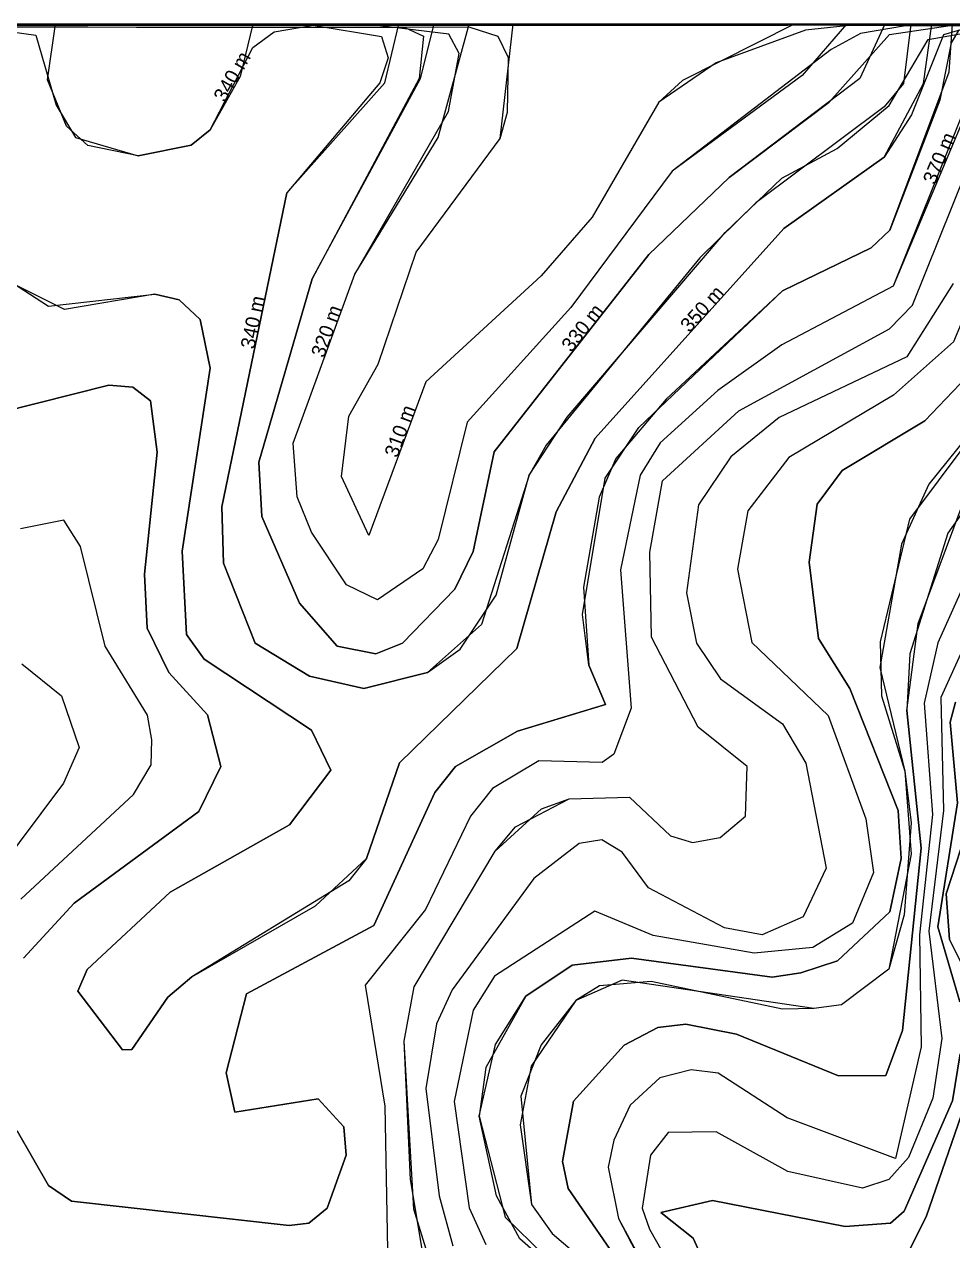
# Model space of a CAD drawing. Extents: x 120.7465 to 120.8269, y 14.0376 to 14.0711.
# Drawn here: x 120.79235 to 120.79795, y 14.06364 to 14.07097 of the extents above; entities that cross this region are included whole.
import ezdxf

# ---------------------------------------------------------------- set-up
doc = ezdxf.new("R2010")
doc.units = 0
doc.header["$MEASUREMENT"] = 0
for name, color, linetype in [('Contour_Line_Intermediate', 7, 'Continuous'), ('Contour_Line_Major', 7, 'Continuous'), ('FEATURE_LABEL', 7, 'Continuous'), ('Iso-height_Area', 7, 'Continuous')]:
    doc.layers.add(name, color=color, linetype=linetype)

msp = doc.modelspace()

# ---------------------------------------------------------------- linework, layer by layer
at = {"layer": 'Contour_Line_Intermediate', "color": 36}
for points in [[(120.7923069, 14.0693967), (120.7924953, 14.0692746), (120.7931382, 14.0693467), (120.7932851, 14.0693113), (120.7934109, 14.0691925), (120.7934715, 14.0689004), (120.7933031, 14.0677964), (120.7933292, 14.067294), (120.7934357, 14.0671447), (120.7940835, 14.0667162), (120.7942001, 14.0664748), (120.7939508, 14.0661452), (120.7932303, 14.0657384), (120.7927303, 14.0652735), (120.7926736, 14.0651413), (120.7929423, 14.0647886), (120.7929984, 14.0647893), (120.7932155, 14.0651063), (120.7933609, 14.0652281), (120.7941071, 14.0656565), (120.7944144, 14.0659415), (120.7946126, 14.0665192), (120.7953215, 14.0672094), (120.7955583, 14.0680341), (120.7957942, 14.0684768), (120.7969325, 14.0697424), (120.7975366, 14.0701721), (120.7977753, 14.070616), (120.7978237, 14.0709737)], [(120.7923077, 14.0642987), (120.7924957, 14.0639692), (120.7926339, 14.0638751), (120.7939486, 14.0637283), (120.7940664, 14.0637423), (120.7941769, 14.0638325), (120.7942912, 14.0641534), (120.794277, 14.0643245), (120.794122, 14.064492), (120.7936197, 14.0644124), (120.793567, 14.0646488), (120.7936906, 14.0651249), (120.7944581, 14.065538), (120.7948267, 14.0663396), (120.7949515, 14.0664964), (120.7953243, 14.0667106), (120.795857, 14.0668704), (120.7957565, 14.0671091), (120.7957169, 14.0674136), (120.7958547, 14.068236), (120.7960578, 14.0685419), (120.7969243, 14.0693667), (120.7974581, 14.0696252), (120.7975722, 14.0697323), (120.797929, 14.0706875), (120.7979499, 14.0709737)], [(120.7937296, 14.0709737), (120.7936522, 14.0706583), (120.7934715, 14.0703371), (120.7933558, 14.0702453), (120.7930365, 14.0701797), (120.7927326, 14.0702434), (120.7926049, 14.0703603), (120.792491, 14.0706391), (120.7925386, 14.0709737)], [(120.7976975, 14.0709737), (120.7976532, 14.0706172), (120.7975377, 14.0704761), (120.7967625, 14.0698979), (120.7964253, 14.0695658), (120.795499, 14.0684353), (120.7953949, 14.068254), (120.7951082, 14.0673527), (120.7947833, 14.067064), (120.794398, 14.0669667), (120.7940713, 14.0670427), (120.793743, 14.0672415), (120.7935511, 14.067724), (120.7935419, 14.0680643), (120.7939336, 14.0699573), (120.7945245, 14.0706205), (120.7946085, 14.0709737)], [(120.7975416, 14.0709737), (120.7973903, 14.0706478), (120.796602, 14.07005), (120.7961182, 14.0695852), (120.7951843, 14.0683957), (120.795057, 14.0677933), (120.7949482, 14.0675675), (120.7946306, 14.0672405), (120.7944706, 14.0671774), (120.7942379, 14.0672222), (120.7940111, 14.0674816), (120.7937832, 14.0680051), (120.7937643, 14.0683325), (120.7940864, 14.069439), (120.7947395, 14.0706473), (120.7948234, 14.0709737)], [(120.7973109, 14.0709737), (120.7970422, 14.0706643), (120.7962586, 14.0700878), (120.7956478, 14.0692657), (120.7950215, 14.0685737), (120.7948473, 14.0678663), (120.7947534, 14.0676901), (120.7944806, 14.0675033), (120.7942946, 14.0675921), (120.7940834, 14.0679097), (120.793996, 14.0681246), (120.7939714, 14.068448), (120.7943446, 14.0694666), (120.7948466, 14.0702911), (120.7950345, 14.0709737)], [(120.7969942, 14.0709737), (120.7963216, 14.0706351), (120.7961784, 14.0705036), (120.7957747, 14.0698096), (120.7954674, 14.0694562), (120.7947722, 14.0688178), (120.7944288, 14.0678914), (120.7942638, 14.0682456), (120.7943071, 14.0686094), (120.7944855, 14.068923), (120.7947135, 14.0696), (120.79522, 14.0702854), (120.7952998, 14.0709737)], [(120.7981691, 14.0709737), (120.7981018, 14.0706088), (120.7975916, 14.0693938), (120.7969201, 14.0690404), (120.7965343, 14.0687654), (120.7961863, 14.0684497), (120.7960643, 14.0682534), (120.7959456, 14.067684), (120.7960107, 14.0668489), (120.795906, 14.0665705), (120.7958366, 14.066522), (120.7954541, 14.0665307), (120.7951735, 14.0663638), (120.7950423, 14.0661971), (120.7947709, 14.0656336), (120.7944068, 14.0651778), (120.794524, 14.0644486), (120.7945402, 14.0635826)], [(120.7947562, 14.0635492), (120.7946804, 14.064005), (120.7946416, 14.064841), (120.7947015, 14.0651683), (120.7951906, 14.0659854), (120.7954695, 14.0662421), (120.7956376, 14.0663022), (120.7960001, 14.0663125), (120.7962475, 14.0660797), (120.7963814, 14.0660383), (120.7965469, 14.0660684), (120.796701, 14.066198), (120.7967113, 14.0664964), (120.7964144, 14.066735), (120.7961337, 14.0672765), (120.7961236, 14.0677903), (120.7961998, 14.0682208), (120.7966606, 14.0686424), (120.7975691, 14.069136), (120.7977086, 14.0692799), (120.79803, 14.0700807), (120.7983572, 14.0706325), (120.7984189, 14.0709737)], [(120.7990269, 14.0709737), (120.7989358, 14.0706149), (120.798327, 14.0699492), (120.7979556, 14.0690588), (120.7975935, 14.0687376), (120.7969615, 14.0683604), (120.7967146, 14.0680394), (120.7966526, 14.0676873), (120.7967397, 14.067244), (120.7971984, 14.0668049), (120.797427, 14.0661819), (120.7974721, 14.0658579), (120.7973464, 14.065552), (120.7971075, 14.0654061), (120.7967526, 14.0653704), (120.7961438, 14.0654768), (120.7957908, 14.0656247), (120.7951874, 14.0652319), (120.7950583, 14.065027), (120.7949432, 14.064476), (120.7950345, 14.0638357), (120.7951344, 14.0636141)], [(120.7992495, 14.0709737), (120.7992001, 14.0706168), (120.7990565, 14.0703208), (120.7985818, 14.0699199), (120.7981202, 14.0689369), (120.7977834, 14.0685826), (120.7972833, 14.0682828), (120.7971331, 14.0680785), (120.7970851, 14.0677296), (120.7971413, 14.0672687), (120.79733, 14.0669672), (120.7976219, 14.0662307), (120.7976399, 14.0659413), (120.7975722, 14.0656197), (120.797255, 14.0653246), (120.7970342, 14.0652529), (120.7968608, 14.0652257), (120.796013, 14.0653415), (120.7956551, 14.065298), (120.7953747, 14.0651108), (120.7951335, 14.0646818), (120.7950945, 14.0643885), (120.7952511, 14.0637791), (120.7958005, 14.0632437)], [(120.8011457, 14.0709737), (120.8002931, 14.070555), (120.7997594, 14.0705409), (120.7994112, 14.0704158), (120.7986213, 14.0696119), (120.7983819, 14.0689148), (120.7978075, 14.0682), (120.7976413, 14.0678385), (120.7975102, 14.0670945), (120.7976618, 14.0664684), (120.7976992, 14.0659678), (120.7975645, 14.0652746), (120.7972807, 14.06506), (120.7971127, 14.0650369), (120.7959561, 14.0652073), (120.7956763, 14.0650847), (120.7954684, 14.0648173), (120.7953463, 14.0645082), (120.7954091, 14.0638558), (120.7955351, 14.0636811), (120.7958911, 14.0633768)], [(120.8067884, 14.0690701), (120.8060497, 14.0697334), (120.8057315, 14.069755), (120.8047959, 14.0696768), (120.8041888, 14.0698493), (120.8038418, 14.0698548), (120.8029297, 14.0694659), (120.8013926, 14.0692108), (120.8004695, 14.0688577), (120.799753, 14.0688199), (120.7994065, 14.0687076), (120.7991487, 14.0683887), (120.7986298, 14.0673842), (120.7981913, 14.0668697), (120.7981349, 14.0666982), (120.7980581, 14.0661789), (120.7979104, 14.0657292), (120.7979312, 14.0654528), (120.7980924, 14.0651327), (120.7980791, 14.0646184), (120.797791, 14.0637813), (120.7974671, 14.0631346)], [(120.7979532, 14.069411), (120.7976744, 14.0689681), (120.796904, 14.068603), (120.7966115, 14.0683649), (120.7964175, 14.0680745), (120.7963442, 14.0675441), (120.7964048, 14.0672403), (120.7965504, 14.0670267), (120.7969231, 14.0667536), (120.7970642, 14.0665162), (120.7971868, 14.0658836), (120.7970481, 14.0655912), (120.7968004, 14.0654826), (120.7965733, 14.0655248), (120.796115, 14.0657646), (120.7959565, 14.0659797), (120.7958337, 14.0660548), (120.7956971, 14.0660335), (120.7954228, 14.0658206), (120.794932, 14.0651499), (120.7948363, 14.0649452), (120.7947724, 14.0645554), (120.7948533, 14.063907), (120.7949358, 14.0636068)], [(120.79199, 14.0685779), (120.7928592, 14.0687974), (120.793005, 14.0687849), (120.7931124, 14.0687017), (120.7931507, 14.0683925), (120.7930752, 14.0676579), (120.7930919, 14.0673324), (120.7932225, 14.0670643), (120.7934554, 14.0668082), (120.7935361, 14.0664975), (120.7934037, 14.0662249), (120.7926516, 14.0656732), (120.7923447, 14.0653408)], [(120.7985529, 14.0687977), (120.7979202, 14.067904), (120.797691, 14.0671776), (120.797674, 14.0668349), (120.7977597, 14.0660042), (120.7976477, 14.0649043), (120.7975481, 14.0646336), (120.797262, 14.0646317), (120.7966456, 14.0648821), (120.7963415, 14.0649427), (120.7961709, 14.0649221), (120.7959695, 14.0648164), (120.7956627, 14.0644783), (120.7955959, 14.0641136), (120.795631, 14.063951), (120.7959914, 14.0634294)], [(120.798303, 14.068229), (120.7978599, 14.0672435), (120.7977779, 14.0668783), (120.7978296, 14.0662067), (120.7977493, 14.0654825), (120.7977599, 14.064806), (120.7976058, 14.0641331), (120.7969524, 14.0643777), (120.796535, 14.0646466), (120.7963726, 14.0646681), (120.7961844, 14.0646186), (120.7960045, 14.0644549), (120.7959056, 14.0642433), (120.7958716, 14.064081), (120.7959354, 14.0637701), (120.7962999, 14.0630668)], [(120.7923288, 14.065696), (120.7930088, 14.0663286), (120.7931163, 14.0665068), (120.7931193, 14.0666581), (120.7930924, 14.0668067), (120.7928388, 14.0672225), (120.7926898, 14.0678248), (120.7925895, 14.0679826), (120.7923279, 14.067931)], [(120.7980277, 14.0672416), (120.7978799, 14.0669135), (120.7978949, 14.0662317), (120.7978066, 14.0655041), (120.797885, 14.0648564), (120.7978316, 14.0644967), (120.7976842, 14.0641392), (120.7975644, 14.0640059), (120.7974064, 14.0639537), (120.7969559, 14.0640543), (120.7965244, 14.0642941), (120.7962349, 14.0642901), (120.7961272, 14.0641535), (120.796077, 14.0638326), (120.7961224, 14.0637068), (120.7966767, 14.0627271)], [(120.7923349, 14.0671164), (120.7925736, 14.0669224), (120.7926813, 14.0666112), (120.792587, 14.0663969), (120.7921795, 14.0658562)], [(120.797994, 14.0650771), (120.7978614, 14.0655293), (120.7979798, 14.0662769), (120.7979348, 14.0667639), (120.7979668, 14.0668848)], [(120.7965619, 14.0632629), (120.7963856, 14.0636524), (120.7961909, 14.0638063), (120.7965017, 14.0638792), (120.7973019, 14.0637219), (120.7975763, 14.0637427), (120.797657, 14.0638154), (120.7979488, 14.0644795), (120.7979961, 14.0647646)]]:
    msp.add_lwpolyline(points, dxfattribs=at)
at = {"layer": 'Contour_Line_Major', "color": 36}
for points in [[(120.7923069, 14.0693967), (120.7924953, 14.0692746), (120.7931382, 14.0693467), (120.7932851, 14.0693113), (120.7934109, 14.0691925), (120.7934715, 14.0689004), (120.7933031, 14.0677964), (120.7933292, 14.067294), (120.7934357, 14.0671447), (120.7940835, 14.0667162), (120.7942001, 14.0664748), (120.7939508, 14.0661452), (120.7932303, 14.0657384), (120.7927303, 14.0652735), (120.7926736, 14.0651413), (120.7929423, 14.0647886), (120.7929984, 14.0647893), (120.7932155, 14.0651063), (120.7933609, 14.0652281), (120.7941071, 14.0656565), (120.7944144, 14.0659415), (120.7946126, 14.0665192), (120.7953215, 14.0672094), (120.7955583, 14.0680341), (120.7957942, 14.0684768), (120.7969325, 14.0697424), (120.7975366, 14.0701721), (120.7977753, 14.070616), (120.7978237, 14.0709737)], [(120.7990269, 14.0709737), (120.7989358, 14.0706149), (120.798327, 14.0699492), (120.7979556, 14.0690588), (120.7975935, 14.0687376), (120.7969615, 14.0683604), (120.7967146, 14.0680394), (120.7966526, 14.0676873), (120.7967397, 14.067244), (120.7971984, 14.0668049), (120.797427, 14.0661819), (120.7974721, 14.0658579), (120.7973464, 14.065552), (120.7971075, 14.0654061), (120.7967526, 14.0653704), (120.7961438, 14.0654768), (120.7957908, 14.0656247), (120.7951874, 14.0652319), (120.7950583, 14.065027), (120.7949432, 14.064476), (120.7950345, 14.0638357), (120.7951344, 14.0636141)], [(120.7980277, 14.0672416), (120.7978799, 14.0669135), (120.7978949, 14.0662317), (120.7978066, 14.0655041), (120.797885, 14.0648564), (120.7978316, 14.0644967), (120.7976842, 14.0641392), (120.7975644, 14.0640059), (120.7974064, 14.0639537), (120.7969559, 14.0640543), (120.7965244, 14.0642941), (120.7962349, 14.0642901), (120.7961272, 14.0641535), (120.796077, 14.0638326), (120.7961224, 14.0637068), (120.7966767, 14.0627271)]]:
    msp.add_lwpolyline(points, dxfattribs=at)
at = {"layer": 'Iso-height_Area', "color": 140}
msp.add_polyline3d([(120.8198808, 14.0709737, 50), (120.8258911, 14.0709737, 50), (120.8262093, 14.0709395, 50), (120.8264568, 14.0708369, 50), (120.8265629, 14.0705975, 50), (120.8265982, 14.0702898, 50), (120.8265982, 14.0384866, 50), (120.8265629, 14.0381789, 50), (120.8264568, 14.0379395, 50), (120.8262093, 14.0378369, 50), (120.8258911, 14.0378027, 50), (120.7636662, 14.0378027, 50), (120.7474029, 14.0378027, 50), (120.7470847, 14.0378369, 50), (120.7468372, 14.0379395, 50), (120.7467312, 14.0381789, 50), (120.7466958, 14.0384866, 50), (120.7466958, 14.0655022, 50), (120.7466958, 14.0702898, 50), (120.7467312, 14.0705975, 50), (120.7468372, 14.0708369, 50), (120.7470847, 14.0709395, 50), (120.7474029, 14.0709737, 50), (120.8198808, 14.0709737, 50)], close=True, dxfattribs=at)
at = {"layer": 'Iso-height_Area', "color": 4}
msp.add_polyline3d([(120.8198808, 14.0709737, 70), (120.8258911, 14.0709737, 70), (120.8262093, 14.0709395, 70), (120.8264568, 14.0708369, 70), (120.8265629, 14.0705975, 70), (120.8265982, 14.0702898, 70), (120.8265982, 14.0384866, 70), (120.8265629, 14.0381789, 70), (120.8264568, 14.0379395, 70), (120.8262093, 14.0378369, 70), (120.8258911, 14.0378027, 70), (120.7636662, 14.0378027, 70), (120.7474029, 14.0378027, 70), (120.7470847, 14.0378369, 70), (120.7468372, 14.0379395, 70), (120.7467312, 14.0381789, 70), (120.7466958, 14.0384866, 70), (120.7466958, 14.0655022, 70), (120.7466958, 14.0702898, 70), (120.7467312, 14.0705975, 70), (120.7468372, 14.0708369, 70), (120.7470847, 14.0709395, 70), (120.7474029, 14.0709737, 70), (120.8198808, 14.0709737, 70)], close=True, dxfattribs=at)
at = {"layer": 'Iso-height_Area', "color": 120}
for points in [[(120.7474029, 14.0709737, 100), (120.8053852, 14.0709737, 100), (120.8053852, 14.0709737, 100), (120.8258911, 14.0709737, 100), (120.8262093, 14.0709395, 100), (120.8264568, 14.0708369, 100), (120.8265629, 14.0705975, 100), (120.8265982, 14.0702898, 100), (120.8265982, 14.0432742, 100), (120.8265982, 14.0384866, 100), (120.8265629, 14.0381789, 100), (120.8264568, 14.0379395, 100), (120.8262093, 14.0378369, 100), (120.8258911, 14.0378027, 100), (120.7636662, 14.0378027, 100)], [(120.7474029, 14.0709737, 90), (120.8138704, 14.0709737, 90), (120.8138704, 14.0709737, 90), (120.8258911, 14.0709737, 90), (120.8262093, 14.0709395, 90), (120.8264568, 14.0708369, 90), (120.8265629, 14.0705975, 90), (120.8265982, 14.0702898, 90), (120.8265982, 14.0384866, 90), (120.8265629, 14.0381789, 90), (120.8264568, 14.0379395, 90), (120.8262093, 14.0378369, 90), (120.8258911, 14.0378027, 90), (120.7636662, 14.0378027, 90)], [(120.7474029, 14.0709737, 100), (120.8053852, 14.0709737, 100), (120.8053852, 14.0709737, 100), (120.8258911, 14.0709737, 100), (120.8262093, 14.0709395, 100), (120.8264568, 14.0708369, 100), (120.8265629, 14.0705975, 100), (120.8265982, 14.0702898, 100), (120.8265982, 14.0432742, 100), (120.8265982, 14.0384866, 100), (120.8265629, 14.0381789, 100), (120.8264568, 14.0379395, 100), (120.8262093, 14.0378369, 100), (120.8258911, 14.0378027, 100), (120.7636662, 14.0378027, 100)], [(120.7523532, 14.0709737, 110), (120.8064458, 14.0709737, 110), (120.8064458, 14.0709737, 110), (120.8258911, 14.0709737, 110), (120.8262093, 14.0709395, 110), (120.8264568, 14.0708369, 110), (120.8265629, 14.0705975, 110), (120.8265982, 14.0702898, 110), (120.8265982, 14.0432742, 110), (120.8265982, 14.0384866, 110), (120.8265629, 14.0381789, 110), (120.8264568, 14.0379395, 110), (120.8262093, 14.0378369, 110), (120.8258911, 14.0378027, 110), (120.7566163, 14.0378027, 110)], [(120.7608378, 14.0709737, 120), (120.8258911, 14.0709737, 120), (120.8262093, 14.0709395, 120), (120.8264568, 14.0708369, 120), (120.8265629, 14.0705975, 120), (120.8265982, 14.0702898, 120), (120.8265982, 14.0432742, 120), (120.8265982, 14.0384866, 120), (120.8265629, 14.0381789, 120), (120.8264568, 14.0379395, 120), (120.8262093, 14.0378369, 120), (120.8258911, 14.0378027, 120), (120.7599153, 14.0378048, 120)]]:
    msp.add_polyline3d(points, dxfattribs=at)
at = {"layer": 'Iso-height_Area', "color": 4}
msp.add_polyline3d([(120.7474029, 14.0709737, 80), (120.8191737, 14.0709737, 80), (120.8191737, 14.0709737, 80), (120.8258911, 14.0709737, 80), (120.8262093, 14.0709395, 80), (120.8264568, 14.0708369, 80), (120.8265629, 14.0705975, 80), (120.8265982, 14.0702898, 80), (120.8265982, 14.0384866, 80), (120.8265629, 14.0381789, 80), (120.8264568, 14.0379395, 80), (120.8262093, 14.0378369, 80), (120.8258911, 14.0378027, 80), (120.7636662, 14.0378027, 80)], dxfattribs=at)
at = {"layer": 'Iso-height_Area', "color": 110}
for points in [[(120.7545005, 14.0709737, 130), (120.8050316, 14.0709737, 130), (120.8050316, 14.0709737, 130), (120.8258911, 14.0709737, 130), (120.8262093, 14.0709395, 130), (120.8264568, 14.0708369, 130), (120.8265629, 14.0705975, 130), (120.8265982, 14.0702898, 130), (120.8265982, 14.0432742, 130), (120.8265982, 14.0384866, 130), (120.8265629, 14.0381789, 130), (120.8264568, 14.0379395, 130), (120.8262093, 14.0378369, 130), (120.8258911, 14.0378027, 130), (120.7602557, 14.037816, 130)], [(120.7545606, 14.0709515, 140), (120.7877077, 14.0709737, 140), (120.7877077, 14.0709737, 140), (120.8258911, 14.0709737, 140), (120.8262093, 14.0709395, 140), (120.8264568, 14.0708369, 140), (120.8265629, 14.0705975, 140), (120.8265982, 14.0702898, 140), (120.8265982, 14.0432742, 140), (120.8265982, 14.0384866, 140), (120.8265629, 14.0381789, 140), (120.8264568, 14.0379395, 140), (120.8262093, 14.0378369, 140), (120.8258911, 14.0378027, 140), (120.7619173, 14.0378027, 140)], [(120.7549228, 14.0709473, 150), (120.800789, 14.0709737, 150), (120.800789, 14.0709737, 150), (120.8258911, 14.0709737, 150), (120.8262093, 14.0709395, 150), (120.8264568, 14.0708369, 150), (120.8265629, 14.0705975, 150), (120.8265982, 14.0702898, 150), (120.8265982, 14.0384866, 150), (120.8265629, 14.0381789, 150), (120.8264568, 14.0379395, 150), (120.8262093, 14.0378369, 150), (120.7637623, 14.0378335, 150)], [(120.7549228, 14.0709473, 150), (120.800789, 14.0709737, 150), (120.800789, 14.0709737, 150), (120.8258911, 14.0709737, 150), (120.8262093, 14.0709395, 150), (120.8264568, 14.0708369, 150), (120.8265629, 14.0705975, 150), (120.8265982, 14.0702898, 150), (120.8265982, 14.0384866, 150), (120.8265629, 14.0381789, 150), (120.8264568, 14.0379395, 150), (120.8262093, 14.0378369, 150), (120.7637623, 14.0378335, 150)]]:
    msp.add_polyline3d(points, dxfattribs=at)
at = {"layer": 'Iso-height_Area', "color": 100}
for points in [[(120.7662103, 14.0378096, 160), (120.8258911, 14.0378027, 160), (120.8262093, 14.0378369, 160), (120.8264568, 14.0379395, 160), (120.8265629, 14.0381789, 160), (120.8265982, 14.0384866, 160), (120.8265982, 14.0655022, 160), (120.8265982, 14.0702898, 160), (120.8265629, 14.0705975, 160), (120.8264568, 14.0708369, 160), (120.8262093, 14.0709395, 160), (120.8258911, 14.0709737, 160), (120.755912, 14.0709737, 160)], [(120.7718, 14.0378027, 170), (120.8258911, 14.0378027, 170), (120.8262093, 14.0378369, 170), (120.8264568, 14.0379395, 170), (120.8265629, 14.0381789, 170), (120.8265982, 14.0384866, 170), (120.8265982, 14.0655022, 170), (120.8265982, 14.0702898, 170), (120.8265629, 14.0705975, 170), (120.8264568, 14.0708369, 170), (120.8262093, 14.0709395, 170), (120.8258911, 14.0709737, 170), (120.7569504, 14.0709737, 170)], [(120.7732851, 14.0378109, 180), (120.7735802, 14.0378027, 180), (120.8258911, 14.0378027, 180), (120.8262093, 14.0378369, 180), (120.8264568, 14.0379395, 180), (120.8265629, 14.0381789, 180), (120.8265982, 14.0384866, 180), (120.8265982, 14.0655022, 180), (120.8265982, 14.0702898, 180), (120.8265629, 14.0705975, 180), (120.8264568, 14.0708369, 180), (120.8262093, 14.0709395, 180), (120.8258911, 14.0709737, 180), (120.7583659, 14.0709737, 180)], [(120.7756869, 14.0378027, 190), (120.8258911, 14.0378027, 190), (120.8262093, 14.0378369, 190), (120.8264568, 14.0379395, 190), (120.8265629, 14.0381789, 190), (120.8265982, 14.0384866, 190), (120.8265982, 14.0655022, 190), (120.8265982, 14.0702898, 190), (120.8265629, 14.0705975, 190), (120.8264568, 14.0708369, 190), (120.8262093, 14.0709395, 190), (120.8258911, 14.0709737, 190), (120.7629642, 14.0709737, 190)]]:
    msp.add_polyline3d(points, dxfattribs=at)
at = {"layer": 'Iso-height_Area', "color": 3}
for points in [[(120.7682813, 14.0709737, 200), (120.7969, 14.0709737, 200), (120.7969, 14.0709737, 200), (120.8258911, 14.0709737, 200), (120.8262093, 14.0709395, 200), (120.8264568, 14.0708369, 200), (120.8265629, 14.0705975, 200), (120.8265982, 14.0702898, 200), (120.8265982, 14.0432742, 200), (120.8265982, 14.0384866, 200), (120.8265629, 14.0381789, 200), (120.8264568, 14.0379395, 200), (120.8262093, 14.0378369, 200), (120.8258911, 14.0378027, 200), (120.7764708, 14.0378105, 200)], [(120.7682813, 14.0709737, 200), (120.7969, 14.0709737, 200), (120.7969, 14.0709737, 200), (120.8258911, 14.0709737, 200), (120.8262093, 14.0709395, 200), (120.8264568, 14.0708369, 200), (120.8265629, 14.0705975, 200), (120.8265982, 14.0702898, 200), (120.8265982, 14.0432742, 200), (120.8265982, 14.0384866, 200), (120.8265629, 14.0381789, 200), (120.8264568, 14.0379395, 200), (120.8262093, 14.0378369, 200), (120.8258911, 14.0378027, 200), (120.7764708, 14.0378105, 200)], [(120.7772112, 14.0378116, 210), (120.7976071, 14.0378027, 210), (120.7976071, 14.0378027, 210), (120.8258911, 14.0378027, 210), (120.8262093, 14.0378369, 210), (120.8264568, 14.0379395, 210), (120.8265629, 14.0381789, 210), (120.8265982, 14.0384866, 210), (120.8265982, 14.0655022, 210), (120.8265982, 14.0702898, 210), (120.8265629, 14.0705975, 210), (120.8264568, 14.0708369, 210), (120.8262093, 14.0709395, 210), (120.8258911, 14.0709737, 210), (120.7707434, 14.0709737, 210)], [(120.7756975, 14.0709737, 220), (120.80786, 14.0709737, 220), (120.80786, 14.0709737, 220), (120.8258911, 14.0709737, 220), (120.8262093, 14.0709395, 220), (120.8264568, 14.0708369, 220), (120.8265629, 14.0705975, 220), (120.8265982, 14.0702898, 220), (120.8265982, 14.0432742, 220), (120.8265982, 14.0384866, 220), (120.8265629, 14.0381789, 220), (120.8264568, 14.0379395, 220), (120.8262093, 14.0378369, 220), (120.8258911, 14.0378027, 220), (120.7779239, 14.0378155, 220)], [(120.7786345, 14.0378171, 230), (120.8082136, 14.0378027, 230), (120.8082136, 14.0378027, 230), (120.8258911, 14.0378027, 230), (120.8262093, 14.0378369, 230), (120.8264568, 14.0379395, 230), (120.8265629, 14.0381789, 230), (120.8265982, 14.0384866, 230), (120.8265982, 14.0655022, 230), (120.8265982, 14.0702898, 230), (120.8265629, 14.0705975, 230), (120.8264568, 14.0708369, 230), (120.8262093, 14.0709395, 230), (120.8258911, 14.0709737, 230), (120.7767699, 14.0709737, 230)], [(120.7778374, 14.0709737, 240), (120.814224, 14.0709737, 240), (120.814224, 14.0709737, 240), (120.8258911, 14.0709737, 240), (120.8262093, 14.0709395, 240), (120.8264568, 14.0708369, 240), (120.8265629, 14.0705975, 240), (120.8265982, 14.0702898, 240), (120.8265982, 14.0384866, 240), (120.8265629, 14.0381789, 240), (120.8264568, 14.0379395, 240), (120.8262093, 14.0378369, 240), (120.8258911, 14.0378027, 240), (120.7790163, 14.0378062, 240)], [(120.7795984, 14.0378027, 250), (120.8166988, 14.0378027, 250), (120.8166988, 14.0378027, 250), (120.8258911, 14.0378027, 250), (120.8262093, 14.0378369, 250), (120.8264568, 14.0379395, 250), (120.8265629, 14.0381789, 250), (120.8265982, 14.0384866, 250), (120.8265982, 14.0702898, 250), (120.8265629, 14.0705975, 250), (120.8264568, 14.0708369, 250), (120.8262093, 14.0709395, 250), (120.8258911, 14.0709737, 250), (120.7792471, 14.0709737, 250)], [(120.7795984, 14.0378027, 250), (120.8166988, 14.0378027, 250), (120.8166988, 14.0378027, 250), (120.8258911, 14.0378027, 250), (120.8262093, 14.0378369, 250), (120.8264568, 14.0379395, 250), (120.8265629, 14.0381789, 250), (120.8265982, 14.0384866, 250), (120.8265982, 14.0702898, 250), (120.8265629, 14.0705975, 250), (120.8264568, 14.0708369, 250), (120.8262093, 14.0709395, 250), (120.8258911, 14.0709737, 250), (120.7792471, 14.0709737, 250)]]:
    msp.add_polyline3d(points, dxfattribs=at)
at = {"layer": 'Iso-height_Area', "color": 80}
for points in [[(120.7796109, 14.0709737, 260), (120.8131633, 14.0709737, 260), (120.8131633, 14.0709737, 260), (120.8258911, 14.0709737, 260), (120.8262093, 14.0709395, 260), (120.8264568, 14.0708369, 260), (120.8265629, 14.0705975, 260), (120.8265982, 14.0702898, 260), (120.8265982, 14.0384866, 260), (120.8265629, 14.0381789, 260), (120.8264568, 14.0379395, 260), (120.8262093, 14.0378369, 260), (120.8258911, 14.0378027, 260), (120.7794078, 14.03782, 260)], [(120.782058, 14.0709737, 270), (120.8128098, 14.0709737, 270), (120.8128098, 14.0709737, 270), (120.8258911, 14.0709737, 270), (120.8262093, 14.0709395, 270), (120.8264568, 14.0708369, 270), (120.8265629, 14.0705975, 270), (120.8265982, 14.0702898, 270), (120.8265982, 14.0384866, 270), (120.8265629, 14.0381789, 270), (120.8264568, 14.0379395, 270), (120.8262093, 14.0378369, 270), (120.8258911, 14.0378027, 270), (120.7796897, 14.0378178, 270)], [(120.7824235, 14.0709737, 280), (120.8156382, 14.0709737, 280), (120.8156382, 14.0709737, 280), (120.8258911, 14.0709737, 280), (120.8262093, 14.0709395, 280), (120.8264568, 14.0708369, 280), (120.8265629, 14.0705975, 280), (120.8265982, 14.0702898, 280), (120.8265982, 14.0384866, 280), (120.8265629, 14.0381789, 280), (120.8264568, 14.0379395, 280), (120.8262093, 14.0378369, 280), (120.8258911, 14.0378027, 280), (120.7800144, 14.0378151, 280)], [(120.7825148, 14.0709635, 290), (120.8113956, 14.0709737, 290), (120.8113956, 14.0709737, 290), (120.8258911, 14.0709737, 290), (120.8262093, 14.0709395, 290), (120.8264568, 14.0708369, 290), (120.8265629, 14.0705975, 290), (120.8265982, 14.0702898, 290), (120.8265982, 14.0432742, 290), (120.8265982, 14.0384866, 290), (120.8265629, 14.0381789, 290), (120.8264568, 14.0379395, 290), (120.8262093, 14.0378369, 290), (120.8258911, 14.0378027, 290), (120.7801179, 14.0378233, 290)], [(120.7806982, 14.0378358, 300), (120.811042, 14.0378027, 300), (120.811042, 14.0378027, 300), (120.8258911, 14.0378027, 300), (120.8262093, 14.0378369, 300), (120.8264568, 14.0379395, 300), (120.8265629, 14.0381789, 300), (120.8265982, 14.0384866, 300), (120.8265982, 14.0655022, 300), (120.8265982, 14.0702898, 300), (120.8265629, 14.0705975, 300), (120.8264568, 14.0708369, 300), (120.8262093, 14.0709395, 300), (120.8258911, 14.0709737, 300), (120.782788, 14.0709682, 300)], [(120.7806982, 14.0378358, 300), (120.811042, 14.0378027, 300), (120.811042, 14.0378027, 300), (120.8258911, 14.0378027, 300), (120.8262093, 14.0378369, 300), (120.8264568, 14.0379395, 300), (120.8265629, 14.0381789, 300), (120.8265982, 14.0384866, 300), (120.8265982, 14.0655022, 300), (120.8265982, 14.0702898, 300), (120.8265629, 14.0705975, 300), (120.8264568, 14.0708369, 300), (120.8262093, 14.0709395, 300), (120.8258911, 14.0709737, 300), (120.782788, 14.0709682, 300)], [(120.8258911, 14.0709737, 310), (120.7973077, 14.0709643, 310), (120.7970621, 14.0709384, 310), (120.7965229, 14.0707411, 310), (120.7961784, 14.0705036, 310), (120.7957747, 14.0698096, 310), (120.7954674, 14.0694562, 310), (120.7947722, 14.0688178, 310), (120.7944288, 14.0678914, 310), (120.7942638, 14.0682456, 310), (120.7943071, 14.0686094, 310), (120.7944855, 14.068923, 310), (120.7947135, 14.0696, 310), (120.79522, 14.0702854, 310), (120.7952651, 14.0704447, 310), (120.795271, 14.0707718, 310), (120.7952096, 14.0709003, 310), (120.7950394, 14.0709541, 310), (120.7835072, 14.0709656, 310)], [(120.8258911, 14.0709737, 320), (120.7976539, 14.070963, 320), (120.7973944, 14.0709182, 320), (120.7972181, 14.0708212, 320), (120.7962586, 14.0700878, 320), (120.7956478, 14.0692657, 320), (120.7950215, 14.0685737, 320), (120.7948473, 14.0678663, 320), (120.7947534, 14.0676901, 320), (120.7944806, 14.0675033, 320), (120.7942946, 14.0675921, 320), (120.7940834, 14.0679097, 320), (120.793996, 14.0681246, 320), (120.7939714, 14.068448, 320), (120.7943446, 14.0694666, 320), (120.7949091, 14.0704477, 320), (120.7949733, 14.0707983, 320), (120.7949117, 14.0709147, 320), (120.7944153, 14.0709737, 320), (120.78419, 14.0709737, 320)]]:
    msp.add_polyline3d(points, dxfattribs=at)
at = {"layer": 'Iso-height_Area', "color": 70}
for points in [[(120.7849268, 14.0709675, 330), (120.7946462, 14.0709554, 330), (120.7947575, 14.070903, 330), (120.7947318, 14.0706473, 330), (120.7940864, 14.069439, 330), (120.7937643, 14.0683325, 330), (120.7937832, 14.0680051, 330), (120.7940111, 14.0674816, 330), (120.7942379, 14.0672222, 330), (120.7944706, 14.0671774, 330), (120.7946306, 14.0672405, 330), (120.7949482, 14.0675675, 330), (120.795057, 14.0677933, 330), (120.7951843, 14.0683957, 330), (120.7961182, 14.0695852, 330), (120.796602, 14.07005, 330), (120.7972052, 14.070504, 330), (120.7975692, 14.0709131, 330), (120.7979894, 14.0709737, 330), (120.800789, 14.0709737, 330), (120.800789, 14.0709737, 330), (120.8258911, 14.0709737, 330)], [(120.7919384, 14.0709737, 340), (120.7924195, 14.0709088, 340), (120.7925423, 14.0704868, 340), (120.7926591, 14.0702914, 340), (120.7930365, 14.0701797, 340), (120.7933558, 14.0702453, 340), (120.7934715, 14.0703371, 340), (120.7937285, 14.0708334, 340), (120.7938584, 14.0709283, 340), (120.7940922, 14.0709681, 340), (120.7945046, 14.0709, 340), (120.7945448, 14.0707721, 340), (120.7944954, 14.0706205, 340), (120.7939336, 14.0699573, 340), (120.7935419, 14.0680643, 340), (120.7935511, 14.067724, 340), (120.793743, 14.0672415, 340), (120.7940713, 14.0670427, 340), (120.794398, 14.0669667, 340), (120.7947833, 14.067064, 340), (120.7949785, 14.0672046, 340), (120.7951957, 14.0675298, 340), (120.7953949, 14.068254, 340), (120.7956253, 14.0686036, 340), (120.7965779, 14.0697183, 340), (120.7969198, 14.0700448, 340), (120.7972535, 14.0702253, 340), (120.7972535, 14.0702253, 340), (120.7975671, 14.0704848, 340), (120.7978024, 14.0708827, 340), (120.7983232, 14.0709737, 340)], [(120.7980594, 14.0709589, 350), (120.7978943, 14.07091, 350), (120.7977027, 14.0704284, 350), (120.7975366, 14.0701721, 350), (120.7969325, 14.0697424, 350), (120.7957942, 14.0684768, 350), (120.7955583, 14.0680341, 350), (120.7953215, 14.0672094, 350), (120.7946126, 14.0665192, 350), (120.7944144, 14.0659415, 350), (120.7943071, 14.0658072, 350), (120.7933609, 14.0652281, 350), (120.7932155, 14.0651063, 350), (120.7929984, 14.0647893, 350), (120.7929423, 14.0647886, 350), (120.7926736, 14.0651413, 350), (120.7927303, 14.0652735, 350), (120.7932303, 14.0657384, 350), (120.7939508, 14.0661452, 350), (120.7942001, 14.0664748, 350), (120.7940835, 14.0667162, 350), (120.7934357, 14.0671447, 350), (120.7933292, 14.067294, 350), (120.7933031, 14.0677964, 350), (120.7934715, 14.0689004, 350), (120.7934109, 14.0691925, 350), (120.7932851, 14.0693113, 350), (120.7931382, 14.0693467, 350), (120.7925923, 14.0692529, 350), (120.7923069, 14.0693967, 350)], [(120.7980594, 14.0709589, 350), (120.7978943, 14.07091, 350), (120.7977027, 14.0704284, 350), (120.7975366, 14.0701721, 350), (120.7969325, 14.0697424, 350), (120.7957942, 14.0684768, 350), (120.7955583, 14.0680341, 350), (120.7953215, 14.0672094, 350), (120.7946126, 14.0665192, 350), (120.7944144, 14.0659415, 350), (120.7943071, 14.0658072, 350), (120.7933609, 14.0652281, 350), (120.7932155, 14.0651063, 350), (120.7929984, 14.0647893, 350), (120.7929423, 14.0647886, 350), (120.7926736, 14.0651413, 350), (120.7927303, 14.0652735, 350), (120.7932303, 14.0657384, 350), (120.7939508, 14.0661452, 350), (120.7942001, 14.0664748, 350), (120.7940835, 14.0667162, 350), (120.7934357, 14.0671447, 350), (120.7933292, 14.067294, 350), (120.7933031, 14.0677964, 350), (120.7934715, 14.0689004, 350), (120.7934109, 14.0691925, 350), (120.7932851, 14.0693113, 350), (120.7931382, 14.0693467, 350), (120.7925923, 14.0692529, 350), (120.7923069, 14.0693967, 350)], [(120.7979862, 14.0709372, 360), (120.7979422, 14.0708613, 360), (120.7978725, 14.0705154, 360), (120.7975722, 14.0697323, 360), (120.7974581, 14.0696252, 360), (120.7969243, 14.0693667, 360), (120.7962229, 14.0687137, 360), (120.7959179, 14.0683558, 360), (120.7958175, 14.0681212, 360), (120.7957225, 14.0675795, 360), (120.7957565, 14.0671091, 360), (120.795857, 14.0668704, 360), (120.7953243, 14.0667106, 360), (120.7949515, 14.0664964, 360), (120.7948267, 14.0663396, 360), (120.7944581, 14.065538, 360), (120.7936906, 14.0651249, 360), (120.793567, 14.0646488, 360), (120.7936197, 14.0644124, 360), (120.794122, 14.064492, 360), (120.794277, 14.0643245, 360), (120.7942912, 14.0641534, 360), (120.7941769, 14.0638325, 360), (120.7940664, 14.0637423, 360), (120.7939486, 14.0637283, 360), (120.7926339, 14.0638751, 360), (120.7924957, 14.0639692, 360), (120.7923077, 14.0642987, 360)], [(120.8258911, 14.0709737, 370), (120.7984105, 14.0709582, 370), (120.7982411, 14.0709085, 370), (120.7981491, 14.0707789, 370), (120.7975916, 14.0693938, 370), (120.7969201, 14.0690404, 370), (120.7965343, 14.0687654, 370), (120.7961863, 14.0684497, 370), (120.7960643, 14.0682534, 370), (120.7959456, 14.067684, 370), (120.7960107, 14.0668489, 370), (120.795906, 14.0665705, 370), (120.7958366, 14.066522, 370), (120.7954541, 14.0665307, 370), (120.7951735, 14.0663638, 370), (120.7950423, 14.0661971, 370), (120.7947709, 14.0656336, 370), (120.7944068, 14.0651778, 370), (120.794524, 14.0644486, 370), (120.7945402, 14.0635826, 370)], [(120.7949709, 14.062945, 380), (120.7946995, 14.0638274, 380), (120.7946416, 14.064841, 380), (120.7947015, 14.0651683, 380), (120.7951906, 14.0659854, 380), (120.7953134, 14.066133, 380), (120.7956376, 14.0663022, 380), (120.7960001, 14.0663125, 380), (120.7962475, 14.0660797, 380), (120.7963814, 14.0660383, 380), (120.7965469, 14.0660684, 380), (120.796701, 14.066198, 380), (120.7967113, 14.0664964, 380), (120.7964144, 14.066735, 380), (120.7961337, 14.0672765, 380), (120.7961236, 14.0677903, 380), (120.7961998, 14.0682208, 380), (120.7966606, 14.0686424, 380), (120.7975691, 14.069136, 380), (120.7977086, 14.0692799, 380), (120.79803, 14.0700807, 380)], [(120.7979532, 14.069411, 390), (120.7976744, 14.0689681, 390), (120.796904, 14.068603, 390), (120.7966115, 14.0683649, 390), (120.7964175, 14.0680745, 390), (120.7963442, 14.0675441, 390), (120.7964048, 14.0672403, 390), (120.7965504, 14.0670267, 390), (120.7969231, 14.0667536, 390), (120.7970642, 14.0665162, 390), (120.7971868, 14.0658836, 390), (120.7970481, 14.0655912, 390), (120.7968004, 14.0654826, 390), (120.7965733, 14.0655248, 390), (120.796115, 14.0657646, 390), (120.7959565, 14.0659797, 390), (120.7958337, 14.0660548, 390), (120.7956971, 14.0660335, 390), (120.7954228, 14.0658206, 390), (120.794932, 14.0651499, 390), (120.7948363, 14.0649452, 390), (120.7947724, 14.0645554, 390), (120.7948533, 14.063907, 390), (120.7949358, 14.0636068, 390)], [(120.7923447, 14.0653408, 360), (120.7926516, 14.0656732, 360), (120.7934037, 14.0662249, 360), (120.7935361, 14.0664975, 360), (120.7934554, 14.0668082, 360), (120.7932225, 14.0670643, 360), (120.7930919, 14.0673324, 360), (120.7930752, 14.0676579, 360), (120.7931507, 14.0683925, 360), (120.7931124, 14.0687017, 360), (120.793005, 14.0687849, 360), (120.7928592, 14.0687974, 360), (120.79199, 14.0685779, 360)], [(120.7923288, 14.065696, 370), (120.7930088, 14.0663286, 370), (120.7931163, 14.0665068, 370), (120.7931193, 14.0666581, 370), (120.7930924, 14.0668067, 370), (120.7928388, 14.0672225, 370), (120.7926898, 14.0678248, 370), (120.7925895, 14.0679826, 370), (120.7923279, 14.067931, 370)], [(120.7923349, 14.0671164, 380), (120.7925736, 14.0669224, 380), (120.7926813, 14.0666112, 380), (120.792587, 14.0663969, 380), (120.7921795, 14.0658562, 380)]]:
    msp.add_polyline3d(points, dxfattribs=at)
at = {"layer": 'Iso-height_Area', "color": 60}
for points in [[(120.8085567, 14.0709737, 400), (120.7997289, 14.0709737, 400), (120.7991625, 14.0709214, 400), (120.798327, 14.0699492, 400), (120.7979556, 14.0690588, 400), (120.7975935, 14.0687376, 400), (120.7969615, 14.0683604, 400), (120.7967146, 14.0680394, 400), (120.7966526, 14.0676873, 400), (120.7967397, 14.067244, 400), (120.7971984, 14.0668049, 400), (120.797427, 14.0661819, 400), (120.7974721, 14.0658579, 400), (120.7973464, 14.065552, 400), (120.7971075, 14.0654061, 400), (120.7967526, 14.0653704, 400), (120.7961438, 14.0654768, 400), (120.7957908, 14.0656247, 400), (120.7951874, 14.0652319, 400), (120.7950583, 14.065027, 400), (120.7949432, 14.064476, 400), (120.7950345, 14.0638357, 400), (120.7951344, 14.0636141, 400)], [(120.8085567, 14.0709737, 400), (120.7997289, 14.0709737, 400), (120.7991625, 14.0709214, 400), (120.798327, 14.0699492, 400), (120.7979556, 14.0690588, 400), (120.7975935, 14.0687376, 400), (120.7969615, 14.0683604, 400), (120.7967146, 14.0680394, 400), (120.7966526, 14.0676873, 400), (120.7967397, 14.067244, 400), (120.7971984, 14.0668049, 400), (120.797427, 14.0661819, 400), (120.7974721, 14.0658579, 400), (120.7973464, 14.065552, 400), (120.7971075, 14.0654061, 400), (120.7967526, 14.0653704, 400), (120.7961438, 14.0654768, 400), (120.7957908, 14.0656247, 400), (120.7951874, 14.0652319, 400), (120.7950583, 14.065027, 400), (120.7949432, 14.064476, 400), (120.7950345, 14.0638357, 400), (120.7951344, 14.0636141, 400)], [(120.7958005, 14.0632437, 410), (120.7953385, 14.0636475, 410), (120.7951994, 14.0639065, 410), (120.7950945, 14.0643885, 410), (120.795193, 14.0648207, 410), (120.7953747, 14.0651108, 410), (120.7956551, 14.065298, 410), (120.796013, 14.0653415, 410), (120.7968608, 14.0652257, 410), (120.7970342, 14.0652529, 410), (120.797255, 14.0653246, 410), (120.7975722, 14.0656197, 410), (120.7976399, 14.0659413, 410), (120.7976219, 14.0662307, 410), (120.79733, 14.0669672, 410), (120.7971413, 14.0672687, 410), (120.7970851, 14.0677296, 410), (120.7971331, 14.0680785, 410), (120.7972833, 14.0682828, 410), (120.7977834, 14.0685826, 410), (120.7981202, 14.0689369, 410)], [(120.7983819, 14.0689148, 420), (120.7976898, 14.0679882, 420), (120.7975125, 14.0672487, 420), (120.7975204, 14.0669241, 420), (120.7976618, 14.0664684, 420), (120.7976992, 14.0661568, 420), (120.797657, 14.0656026, 420), (120.7975645, 14.0652746, 420), (120.7972807, 14.06506, 420), (120.7971127, 14.0650369, 420), (120.7969231, 14.065033, 420), (120.7961309, 14.0651997, 420), (120.7958203, 14.0651733, 420), (120.7956763, 14.0650847, 420), (120.7954073, 14.0646888, 420), (120.7953414, 14.0643359, 420), (120.7954091, 14.0638558, 420), (120.7955351, 14.0636811, 420), (120.7958911, 14.0633768, 420)], [(120.798303, 14.068229, 440), (120.7978599, 14.0672435, 440), (120.7977779, 14.0668783, 440), (120.7978296, 14.0662067, 440), (120.7977493, 14.0654825, 440), (120.7977599, 14.064806, 440), (120.7976058, 14.0641331, 440), (120.7969524, 14.0643777, 440), (120.796535, 14.0646466, 440), (120.7963726, 14.0646681, 440), (120.7961844, 14.0646186, 440), (120.7960045, 14.0644549, 440), (120.7959056, 14.0642433, 440), (120.7958716, 14.064081, 440), (120.7959354, 14.0637701, 440), (120.7962515, 14.0631831, 440)], [(120.7959914, 14.0634294, 430), (120.795631, 14.063951, 430), (120.7955959, 14.0641136, 430), (120.7956627, 14.0644783, 430), (120.7959695, 14.0648164, 430), (120.7961709, 14.0649221, 430), (120.7963415, 14.0649427, 430), (120.7966456, 14.0648821, 430), (120.797262, 14.0646317, 430), (120.7975481, 14.0646336, 430), (120.7976477, 14.0649043, 430), (120.7977597, 14.0660042, 430), (120.797674, 14.0668349, 430), (120.7977418, 14.0673591, 430), (120.7980008, 14.0680561, 430)], [(120.7980277, 14.0672416, 450), (120.7978799, 14.0669135, 450), (120.7978949, 14.0662317, 450), (120.7978066, 14.0655041, 450), (120.797885, 14.0648564, 450), (120.7978316, 14.0644967, 450), (120.7976842, 14.0641392, 450), (120.7975644, 14.0640059, 450), (120.7974064, 14.0639537, 450), (120.7969559, 14.0640543, 450), (120.7965244, 14.0642941, 450), (120.7962349, 14.0642901, 450), (120.7961272, 14.0641535, 450), (120.796077, 14.0638326, 450), (120.7961224, 14.0637068, 450), (120.7966767, 14.0627271, 450)], [(120.7980277, 14.0672416, 450), (120.7978799, 14.0669135, 450), (120.7978949, 14.0662317, 450), (120.7978066, 14.0655041, 450), (120.797885, 14.0648564, 450), (120.7978316, 14.0644967, 450), (120.7976842, 14.0641392, 450), (120.7975644, 14.0640059, 450), (120.7974064, 14.0639537, 450), (120.7969559, 14.0640543, 450), (120.7965244, 14.0642941, 450), (120.7962349, 14.0642901, 450), (120.7961272, 14.0641535, 450), (120.796077, 14.0638326, 450), (120.7961224, 14.0637068, 450), (120.7966767, 14.0627271, 450)], [(120.7979668, 14.0668848, 460), (120.7979348, 14.0667639, 460), (120.7979798, 14.0662769, 460), (120.7978614, 14.0655293, 460), (120.797994, 14.0650771, 460)], [(120.7979961, 14.0647646, 460), (120.7979488, 14.0644795, 460), (120.797657, 14.0638154, 460), (120.7975763, 14.0637427, 460), (120.7973019, 14.0637219, 460), (120.7965017, 14.0638792, 460), (120.7961909, 14.0638063, 460), (120.7963856, 14.0636524, 460), (120.7965619, 14.0632629, 460)]]:
    msp.add_polyline3d(points, dxfattribs=at)
at = {"layer": 'Iso-height_Area', "color": 2}
msp.add_polyline3d([(120.7974671, 14.0631346, 470), (120.797791, 14.0637813, 470), (120.7980791, 14.0646184, 470), (120.7980924, 14.0651327, 470), (120.7979312, 14.0654528, 470), (120.7979104, 14.0657292, 470), (120.7980581, 14.0661789, 470), (120.7981349, 14.0666982, 470), (120.7981913, 14.0668697, 470), (120.7986298, 14.0673842, 470), (120.7991487, 14.0683887, 470), (120.7994065, 14.0687076, 470), (120.799753, 14.0688199, 470), (120.8004695, 14.0688577, 470), (120.8013926, 14.0692108, 470), (120.8029297, 14.0694659, 470), (120.8038418, 14.0698548, 470), (120.8041888, 14.0698493, 470), (120.8047959, 14.0696768, 470), (120.8057315, 14.069755, 470), (120.8060497, 14.0697334, 470), (120.8067884, 14.0690701, 470)], dxfattribs=at)

# ---------------------------------------------------------------- texts
at = {"layer": 'FEATURE_LABEL', "color": 18}
for s, rotation, p in [('340 m', 60.6, (120.7935619, 14.0704977)), ('370 m', 67.2, (120.7978467, 14.0700013)), ('340 m', 78.3, (120.7937378, 14.0690108)), ('350 m', 48, (120.7963633, 14.0691096)), ('350 m', 48, (120.7963633, 14.0691096)), ('320 m', 69.9, (120.794158, 14.0689573)), ('330 m', 51.9, (120.7956512, 14.0689905)), ('310 m', 69.7, (120.7946005, 14.0683546))]:
    msp.add_text(s, height=0.00008651, rotation=rotation, dxfattribs=at).set_placement(p)

doc.saveas('drawing.dxf')
